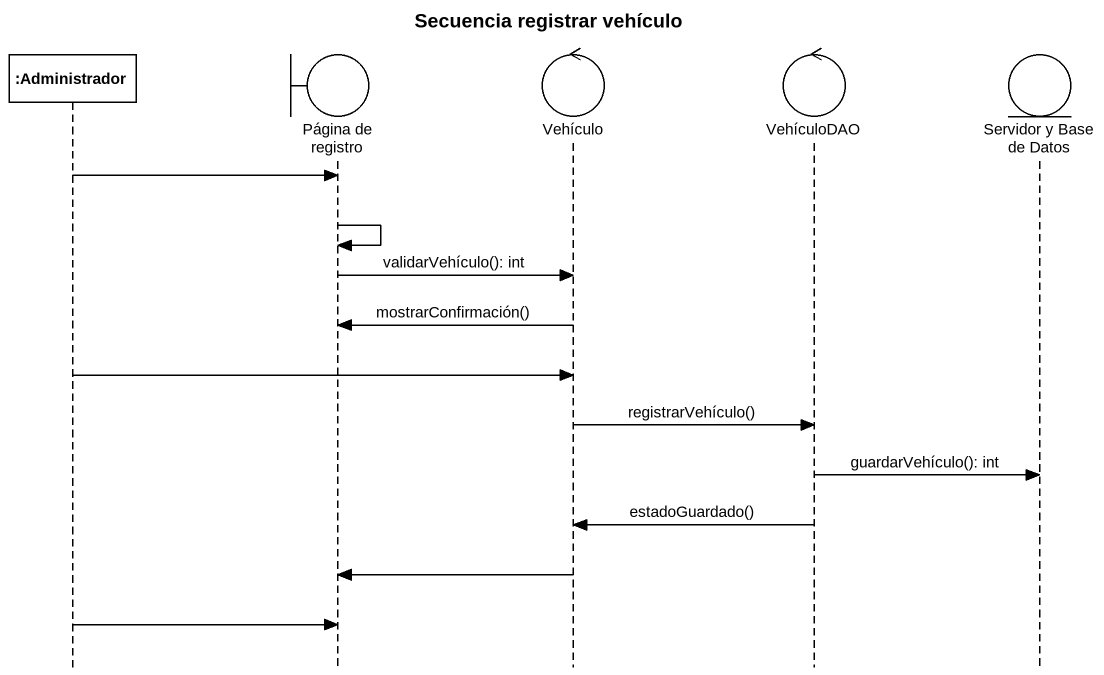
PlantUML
@startuml
title Secuencia registrar vehículo
hide footbox
participant ":Administrador" as Administrador
boundary "Página de registro" as Página_de_registro
control Vehículo
control VehículoDAO
entity "Servidor y Base de Datos" as Servidor_y_Base_de_Datos

Administrador -> Página_de_registro
Página_de_registro -> Página_de_registro
Página_de_registro -> Vehículo : validarVehículo(): int
Vehículo -> Página_de_registro : mostrarConfirmación()
Administrador -> Vehículo
Vehículo -> VehículoDAO : registrarVehículo()
VehículoDAO -> Servidor_y_Base_de_Datos : guardarVehículo(): int
VehículoDAO -> Vehículo : estadoGuardado()
Vehículo -> Página_de_registro
Administrador -> Página_de_registro
@enduml
